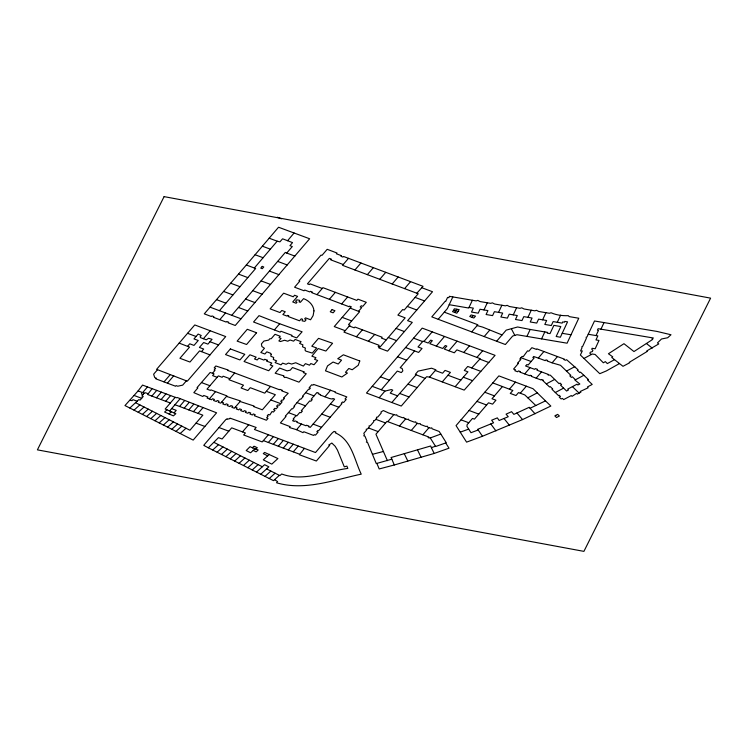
<?xml version="1.0" encoding="UTF-8"?>
<svg xmlns="http://www.w3.org/2000/svg" width="748" height="748" viewBox="0 0 748 748"><rect width="100%" height="100%" fill="white"/><g stroke="black" fill="none" stroke-linecap="round" stroke-linejoin="round"><path stroke-width="1.12" d="M304.417 448.37L254.432 429.474L256.171 427.463L229.982 418.123L230.132 418.581L227.289 419.226L227.13 418.758L225.793 419.619L204.036 444.948L203.821 445.434L208.318 447.8L273.506 480.665L274.563 479.702L277.601 481.553L276.526 482.759C304.389 491.127 333.832 479.973 361.228 474.148C354.272 459.74 351.747 439.992 335.3 432.821L335.917 432.082L334.029 431.381L331.99 433.148L315.497 452.54L304.417 448.37L299.396 454.756L316.357 461.03L329.653 445.397L328.709 445.06L331.841 443.04L335.207 446.313L337.46 450.109L344.286 466.817L346.894 466.126L347.839 468.416C326.418 471.24 302.977 482.105 281.697 473.98L279.911 475.616L266.587 468.903M152.115 388.651L147.618 394.495L170.329 403.004M588.209 334.281L594.501 320.995L657.043 331.439L670.993 334.749L667.693 337.741L661.513 338.994L657.464 342.93L658.773 343.921L646.74 350.952L647.319 351.373L629.264 362.35L629.741 362.724L622.99 366.305L611.742 357.479L612.743 356.833L608.433 353.748L623.963 343.697L633.967 351.551L652.714 339.405L652.041 338.909L653.406 338.002L598.11 328.69L597.409 330.186L598.484 330.373L596.053 335.572L588.209 334.281L586.974 336.974L586.18 337.18L586.32 338.414L582.608 346.52L581.813 346.726L581.963 347.932L580.551 351.008L582.299 350.915L580.373 355.001L599.784 373.691L606.376 370.915L619.428 363.584M600.953 329.176L604.057 322.528M452.83 296.919L447.369 308.597L438.188 319.284L431.783 316.881L445.2 301.276L445.705 301.435L447.556 297.461L448.884 297.685L449.37 296.33L476.13 300.902L477.813 300.387L480.094 301.566L490.707 303.361L492.39 302.856L494.652 304.025L505.452 305.848L507.144 305.343L509.388 306.512L520.056 308.316L521.749 307.811L524.049 308.989L534.829 310.813L536.522 310.308L538.7 311.467L549.406 313.272L551.089 312.767C556.334 315.114 562.58 315.908 568.321 315.675L569.228 316.619L578.765 318.227L567.087 343.192L516.98 334.721L512.66 336.048L505.377 344.529L438.188 319.284M483.975 309.924L487.313 302.79M498.551 312.384L501.889 305.249M513.268 314.871L516.597 307.737M527.929 317.339L531.267 310.214M526.947 336.404L530.182 329.457L547.583 332.393L547.227 333.141L550.023 333.608L553.866 325.38L560.813 326.558L556.166 336.488L560.364 337.226L567.545 321.864L564.787 321.397L564.403 322.21L562.692 321.921L562.131 323.117L553.146 321.593L551.304 325.53L544.806 324.436L546.638 320.499L538.579 319.144L536.746 323.071L530.229 321.967L532.062 318.04L523.796 316.647L521.964 320.574L515.475 319.48L517.307 315.553L509.22 314.188L507.387 318.115L500.861 317.012L502.693 313.085L494.409 311.682L492.577 315.609L486.088 314.515L487.92 310.588L480.029 309.261L478.196 313.178L471.511 312.056L473.344 308.129L469.024 307.4M542.609 319.817L545.937 312.692M541.571 338.872L544.825 331.925M557.288 322.295L560.617 315.17M453.662 310.28L454.345 308.812L459.169 309.644L456.822 313.216L452.512 311.617L453.662 310.28L458.29 311.505M472.39 300.266L468.725 308.036L449.202 304.688M456.813 309.242L454.616 312.393M129.834 408.034L138.801 399.61L140.119 400.105L143.205 396.505L141.886 396.01L143.981 393.186L145.561 392.775L147.842 393.626M221.604 402.125L226.934 395.879L210.899 389.876L210.422 390.428L206.99 389.147L218.388 375.889L222.156 377.31L223.119 376.179L229.795 378.684L234.676 372.99L279.434 389.745L279.789 389.325L282.267 390.25L281.753 390.849L288.195 393.261L283.483 398.067L284.418 398.422L282.819 400.274L281.94 399.946L280.734 401.349L282.155 401.882L279.163 405.369L277.751 404.846L276.573 406.229L277.976 406.753L276.227 408.81L274.815 408.277L273.618 409.68L275.03 410.203L273.441 412.064L272.029 411.531L269.832 414.962L268.41 414.439L267.223 415.823L268.074 416.14L266.606 417.87L268.018 418.403L266.438 420.236L254.273 415.692L255.161 414.654L253.273 413.943L252.385 414.99L249.879 414.046L250.767 413.008L248.747 412.26L247.84 413.289L245.316 412.344L246.204 411.307L244.306 410.605L243.418 411.634L240.641 410.596L241.529 409.558L239.631 408.866L238.752 409.895L236.228 408.95L237.107 407.922L235.237 407.221L234.358 408.249L231.833 407.314L232.722 406.276L230.833 405.575L229.945 406.603L227.158 405.566L228.047 404.528L226.158 403.827L225.279 404.864L222.754 403.92L223.643 402.892L221.604 402.125L220.716 403.163L218.192 402.218L219.08 401.18L217.191 400.479L216.303 401.508L213.517 400.47L214.405 399.441L212.516 398.74L211.637 399.769L207.065 398.058L207.944 397.029L203.737 395.449L202.848 396.487L193.835 392.644L197.865 387.894L197.051 387.595L210.197 372.448L214.068 373.906L212.6 375.608L217.154 377.319M235.237 407.221L240.566 400.984L226.541 396.412M138.09 390.914L142.55 385.07L176.491 397.786L177.164 397.478L216.583 412.812L193.171 440.095L124.963 405.566L138.09 390.914L142.027 392.391L141.437 394.028L143.064 394.635M229.795 378.684L228.944 379.704L243.493 385.173L241.062 387.997L247.831 390.531L250.262 387.707L264.745 393.158L270.524 386.407M268.336 434.803L262.221 441.937L243.661 434.981L245.391 432.97L231.684 427.837L222.119 438.992L218.481 437.636L208.318 447.8M379.507 347.016L378.778 347.876L387.539 351.158L412.27 322.388L407.613 320.649L432.512 291.729L421.797 287.718L416.814 293.225M210.038 307.157L219.445 310.691L255.648 268.495L246.326 264.998L204.279 313.851L211.394 316.526L211.927 315.908L213.863 316.638L213.339 317.255L226.214 322.089L226.738 321.472L228.682 322.201L228.149 322.818L235.265 325.483L309.635 238.762L278.546 227.233L246.326 264.998M287.569 240.716L294.095 232.993M254.348 267.999L277.181 241.183L279.911 241.856L282.585 238.808L292.533 242.614L289.962 245.662L292.3 246.55L286.727 253.048L285.315 252.413L231.758 315.31M209.347 398.908L215.564 391.625M520.945 357.722L522.113 356.357L523.179 356.749L527.546 350.831L528.855 351.223L531.856 347.689L536.466 349.41L536.896 348.895L564.441 359.171L564.001 359.685L565.553 360.246L566.591 359.695L578.045 369.755L577.363 370.12L579.84 372.513L580.523 372.149L588.405 379.554L587.582 380.003L592.201 384.425L587.461 386.931L588.171 387.773L580.186 391.494L580.897 392.176L577.297 394.084L576.586 393.392L572.07 396.337L571.257 395.561L563.655 399.591L562.412 398.375L561.14 398.955L559.242 397.123L560.448 396.477L559.224 395.29L558.541 395.655L552.033 389.362L552.716 388.997L550.248 386.613L549.565 386.978L542.908 380.667L543.347 380.152L541.552 379.488L541.113 380.003L531.239 376.328L531.678 375.814L530.052 375.216L529.612 375.72L519.851 372.093L520.299 371.578L518.439 370.886L517.663 371.784L514.802 370.709L515.466 369.783L513.567 369.073L518.439 363.369L517.616 363.051L520.86 359.489L519.785 359.087L520.945 357.722L531.145 361.508M524.731 373.906L530.08 367.642M536.176 378.161L541.524 371.896M210.001 354.889L225.709 336.581L194.761 324.941L156.603 369.334L187.309 381.19L210.001 354.889L199.557 350.896L189.973 362.041L179.931 358.283L189.543 347.109L179.146 343.108M348.521 258.331L342.519 265.316L418.226 293.749L404.191 310.046L402.723 309.494L397.889 315.104L405.173 317.844L379.947 347.175L378.17 346.52L379.18 345.324L343.94 332.103L350.008 325.146L348.521 324.585L359.601 311.738L350.195 308.12M482.479 436.252L466.593 442.133L456.056 425.612L498.86 375.879L533.025 388.717L550.827 406.052L522.553 419.581L482.479 436.252L478.178 429.969L470.988 432.699L466.93 426.341L467.126 424.621L472.493 418.441L474.438 419.142L488.519 402.807L492.586 404.154L495.943 400.208L491.997 398.749L502.441 386.548M583.786 375.3L574.95 380.078L579.859 384.023L577.802 384.996L576.998 384.21L567.695 389.128L568.508 389.923L566.601 391.045L560.533 385.127L561.589 384.566L560.102 383.107L559.037 383.668L550.313 375.159L548.078 375.01L548.508 374.496L536.933 370.185L537.606 369.4L535.334 368.558L534.661 369.344L525.573 365.968L526.938 364.528L528.172 364.996L534.1 358.03L532.866 357.572L533.651 356.487L538.308 358.077L543.918 351.513M147.496 386.922L142.971 392.195L143.981 393.186M151.853 396.075L156.734 390.391M219.772 319.667L225.531 312.973M156.472 397.805L161.353 392.12M161.091 399.544L165.981 393.85M165.71 401.274L170.6 395.58M175.219 397.31L165.168 409.025L175.855 413.681L173.396 415.869L164.597 412.045L167.019 409.839M169.609 410.961L180.109 398.731M174.05 412.896L176.238 410.353L171.619 408.614M179.576 406.463L184.457 400.778M184.195 408.193L189.076 402.508M188.814 409.932L193.695 404.238M193.433 411.662L198.323 405.968M198.052 413.392L202.942 407.697M174.957 404.733L202.839 415.187L189.927 430.231L135.64 402.751M242.511 431.895L248.71 424.668M305.595 392.672L302.51 396.262L303.211 396.524L300.864 399.254L300.172 398.993L293.945 406.239L294.637 406.501L292.533 408.95L291.842 408.689L285.287 416.225L285.998 416.486L280.406 422.947L290.215 426.631L289.439 427.538L296.563 429.698L302.996 432.643L303.791 431.736L313.618 435.448L314.291 434.672L315.506 435.13L318.05 432.176L316.834 431.718L317.863 430.521L318.545 430.783L341.948 403.621L341.266 403.359L342.425 401.994L343.669 402.471L346.221 399.516L345.034 398.983L346.81 396.908L335.132 392.513L335.562 391.999L313.599 384.425L312.935 385.192L311.71 384.734L309.167 387.698L310.373 388.147L309.345 389.343L308.681 389.091L305.595 392.672L314.02 395.888M381.284 389.755L397.31 371.073L401.339 372.588L402.845 370.84L402.134 368.455L400.189 367.726L414.607 350.934M455.149 386.725L467.949 371.821L464.284 370.456L467.734 366.445L471.754 367.951L480.216 358.675L456.85 349.849L454.317 352.813L444.284 349.064L446.827 346.109L445.266 345.52L442.732 348.484L429.791 343.65L432.325 340.686L430.717 340.134L428.211 343.061L423.022 341.116L418.01 346.96L422.031 348.475L418.628 352.439L405.538 347.53M423.938 341.462L432.185 331.85M379.199 397.786L384.921 391.12L391.26 389.577L392.775 390.147L390.232 393.102L397.571 395.851L416.14 374.804L425.051 378.357L426.725 376.702L429.586 377.151L464.199 390.119L495.073 355.347L422.199 328.12L366.492 393.027L401.265 406.052L425.051 378.357M436.29 346.081L444.527 336.46M445.696 442.938L446.266 442.723L439.17 431.456L432.101 428.8L431.764 427.865L430.381 428.155L427.622 427.127L427.295 426.192L425.911 426.482L420.488 424.453L420.17 423.518L418.786 423.817L416 422.779L415.71 421.825L414.327 422.153L408.876 420.105L408.539 419.17L407.155 419.46L404.229 418.366L403.901 417.431L402.518 417.73L397.085 415.692L396.758 414.757L395.374 415.056L388.67 412.999L383.341 410.549L380.956 412.026L381.256 412.98L377.834 416.963L376.45 417.281L376.749 418.226L374.898 420.385L373.514 420.703L373.813 421.648L370.391 425.631L369.016 425.949L369.306 426.893L367.577 428.913L366.193 429.23L366.492 430.175L363.799 433.326L364.435 434.906L363.752 435.813L364.977 436.234L367.016 441.17L366.333 442.077L367.567 442.498L376.263 463.564L391.849 459.179L394.29 464.985L434.167 453.456L449.015 448.192L445.696 442.938L435.645 446.519L430.25 437.954L428.137 437.702L428.735 437L386.959 421.358L375.935 434.205L387.389 460.675M387.763 421.666L393.897 414.504M448.875 350.784L457.122 341.163M429.586 377.151L435.878 369.811L431.587 368.203L418.076 371.139L415.327 374.346L416.14 374.804M463.788 352.467L469.51 345.8M442.264 381.901L450.418 372.401L445.032 370.382L442.582 373.224L435.299 370.494M411.26 430.465L417.403 423.303M476.915 357.432L482.675 350.719M496.635 341.247L506.19 330.13L517.616 326.988L530.182 329.457M422.863 434.803L429.006 427.641M538.308 358.077L545.255 360.658L545.956 359.844L547.63 360.471L547.19 360.985L552.108 362.836L557.475 356.572M187.561 346.361L189.758 343.8L194.003 345.408L198.239 340.49L193.975 338.909L198.136 334.076L201.24 335.497L200.155 336.759L200.455 337.619L206.27 339.807L208.627 338.292L212.049 339.321L207.916 344.127L203.662 342.528L199.417 347.446L203.68 349.054L201.474 351.616M157.548 369.69L153.63 374.206L154.724 377.572L156.341 378.17L155.827 378.834L164.008 381.882L170.366 374.496M203.372 338.713L210.319 330.644M164.008 381.882L167.402 383.172L173.76 375.767M186.598 380.582L182.68 385.136L177.734 386.211L176.126 385.594L175.602 386.239L167.402 383.172M212.479 373.299L214.966 370.41L214.124 370.092L215.611 368.362L214.199 367.838L215.798 365.978L228.168 369.998L227.794 370.438L234.676 372.99M274.488 329.831L279.705 323.762L302.099 331.785L296.704 337.9L291.43 335.936L291.972 335.31L280.902 331.233L280.145 332.131L253.553 321.995L259.014 315.656L279.705 323.762M316.956 294.637L322.949 287.671L356.843 300.416L357.918 299.163L366.286 302.314L362.817 306.334L361.275 305.754L360.19 306.998L361.733 307.587L358.516 311.327M329.372 299.303L335.375 292.337M354.935 269.981L360.929 262.997M341.649 303.922L347.642 296.956M367.343 274.638L373.346 267.662M379.76 279.303L385.762 272.319M392.176 283.969L398.179 276.984M255.003 448.791L250.571 452.783L246.204 450.548L250.084 446.678L252.431 447.818L253.74 446.304L257.293 447.641L255.984 449.155M356.422 336.787L362.415 329.812M268.336 442.479L273.329 436.682M404.584 288.625L410.587 281.65M273.319 444.359L278.312 438.552M278.312 446.229L283.305 440.432M296.563 429.698L301.435 424.041M324.931 396.795L330.653 390.157M283.296 448.108L288.289 442.302M288.289 449.978L293.281 444.181M313.094 424.097L310.261 427.389L308.419 426.706L308.924 426.108L306.512 425.201L306.026 425.771L296.844 422.311L297.33 421.75L294.918 420.844L294.403 421.433L292.608 420.75L293.964 419.198L293.216 418.917L296.152 415.523L296.788 415.925L299.845 412.372L300.939 412.774L302.379 411.11L301.285 410.699L309.728 400.881L310.813 401.293L312.253 399.61L311.168 399.198L316.946 392.494L318.751 393.168L318.237 393.757L320.555 394.635L320.219 395.028L329.634 398.562L332.299 399.049L332.804 398.46L334.608 399.133L313.094 424.097L321.556 427.286M293.272 451.857L298.265 446.06M391.849 402.518L397.571 395.851M471.829 317.283L473.83 318.031L475.494 316.095L471.109 314.927L469.763 316.488L471.829 317.283L473.344 315.525M471.726 331.869L477.841 324.763L444.303 312.168M484.18 336.572L489.613 330.242M492.801 382.911L509.407 389.184L515.484 382.125M520.29 393.224L526.34 386.202M421.797 287.718L423.013 286.316L343.5 256.452L342.958 257.078L340.938 256.312L341.471 255.685L336.357 253.768L337.002 253.02L327.194 249.308L321.986 255.386L321.079 255.049L298.92 280.818L299.798 281.164L294.59 287.213L304.053 290.785L304.716 290.037L309.803 291.944L310.345 291.318L312.384 292.085L311.841 292.711L349.082 306.717L349.587 306.128L351.326 306.802L334.253 326.586L345.165 330.691M399.432 426.033L405.687 418.917M368.381 341.275L374.739 334.45M212.713 450.016L218.547 444.686M217.107 452.231L222.932 446.902M221.502 454.447L227.327 449.109M225.896 456.663L231.721 451.325M230.281 458.879L236.116 453.54M234.676 461.086L240.51 455.756M239.07 463.302L244.905 457.972M243.465 465.518L249.299 460.188M247.859 467.734L253.694 462.404M252.254 469.95L258.088 464.62M269.392 454.27L263.305 459.842L271.805 464.134L277.901 458.561L264.614 452.409L263.277 453.634L267.672 455.85M256.499 472.091L264.605 464.686L268.85 466.827L260.753 474.232M265.007 476.383L270.841 471.044M269.261 478.524L275.086 473.185M274.563 479.702L279.341 475.335M134.032 410.156L139.839 404.874M138.23 412.279L144.037 406.996M142.419 414.411L148.226 409.119M146.617 416.533L152.424 411.241M150.816 418.656L156.622 413.364M155.014 420.778L160.811 415.486M159.202 422.901L165.009 417.618M169.02 413.962L171.442 411.755M163.401 425.023L169.207 419.74M167.599 427.155L173.405 421.863M171.797 429.277L177.594 423.985M175.986 431.4L181.792 426.108M180.184 433.522L185.99 428.239M583.936 358.479L592.192 354.019L595.109 354.449L603.327 362.78L605.366 361.621L607.311 363.593L614.557 359.648M566.488 371.092L574.838 366.651M546.358 383.864L554.689 379.432M509.407 389.184L512.848 390.475L510.267 393.411L515.97 395.533L518.56 392.569L524.787 394.925L527.854 397.824L537.27 392.84M555.297 392.522L563.609 388.128M478.178 429.969L477.748 429.268L493.587 422.798L491.651 420.208L497.327 417.88L499.168 420.479L508.247 416.72L506.069 414.149L511.576 411.681L513.876 414.383L529.238 407.295L530.07 408.258L545.498 400.863M430.25 437.954L440.806 434.055M460.235 432.157L468.697 429.109M391.849 459.179L391.045 457.524L430.68 445.986L431.39 447.659L435.458 446.229M394.29 464.985L379.189 468.949L376.87 463.405M372.439 454.317L383.565 451.437M596.053 335.572L597.83 335.861L595.96 339.938L598.989 340.434L595.174 348.783L592.135 348.288L591.724 349.194L592.902 350.41L592.379 351.551L590.331 352.233L589.854 353.28L591.182 354.571M562.197 333.309L571.014 334.795M240.173 401.517L254.03 406.033L253.591 406.547L262.342 409.82L275.348 394.701L266.307 391.316M277.321 217.247L281.463 218.79M269.177 238.21L277.181 241.183M262.37 246.195L270.383 249.168M255.077 254.741L263.1 257.723M270.823 399.965L280.659 403.621M201.493 382.583L209.936 385.716M552.108 362.836L560.504 365.295L570.874 375.337L569.817 375.898L571.341 377.375L572.398 376.805L575.436 379.741M261.071 280.874L270.542 284.427M413.569 338.161L422.639 341.565M252.731 290.673L262.137 294.198M447.977 375.244L460.852 380.078M397.59 356.787L406.66 360.181M238.434 307.465L247.747 310.962M219.445 310.691L241.024 318.779M408.081 384.192L417.122 387.586M380.414 376.805L389.484 380.199M400.021 393.579L409.062 396.973M375.814 419.31L385.575 422.966M368.409 427.95L378.161 431.605M288.419 412.625L296.152 415.523M134.163 395.496L141.662 398.301M218.968 427.519L228.804 431.194M196.013 423.134L204.877 426.454M137.352 401.302L132.948 399.656L132.013 400.741L130.236 400.077M343.201 264.521L330.766 259.846L331.373 259.135L329.344 258.369L307.437 283.857L309.382 284.605L310.027 283.866L322.266 288.466M415.103 297.386L424.574 300.948M286.727 253.048L294.871 256.106M477.149 325.576L482.675 327.11L502.067 334.936M407.295 306.446L416.767 310.009M277.667 261.389L287.241 264.988M269.42 271.075L278.939 274.647M396.057 328.428L404.388 331.56M238.49 274.095L247.812 277.601M342.201 317.376L351.672 320.939M388.259 337.498L396.59 340.63M349.194 325.969L354.243 327.867L354.973 327.026L382.181 337.245L381.452 338.096L386.211 339.882M230.665 283.202L239.977 286.699M463.321 377.207L472.371 380.61M245.587 299.069L254.946 302.585M223.587 291.421L232.909 294.918M484.779 392.242L494.456 395.888M216.509 299.639L225.831 303.136M476.915 401.377L486.611 405.023M469.08 410.474L478.767 414.121M372.224 386.342L384.921 391.12M461.03 419.834L468.753 422.742M187.57 333.299L196.051 336.497M209.982 341.724L218.519 344.94M330.373 404.051L338.835 407.239M321.734 414.074L330.195 417.262M263.352 440.6L299.424 454.167M252.431 447.818L258.191 449.987L256.134 451.867L253.217 450.399M479.833 359.134L488.893 362.546M471.754 367.951L480.805 371.363M297.059 402.611L305.464 405.837M214.143 442.47L262.333 466.761M646.403 343.491L652.219 348.082M527.854 397.824L535.82 405.566M572.426 386.632L579.102 393.13M530.07 408.258L535.044 413.784M516.943 412.971L522.553 419.581M503.974 418.487L509.491 425.322M490.8 423.948L495.961 430.942M511.426 328.886L514.82 335.385M417.468 449.829L421.04 457.206M404.257 453.681L407.828 461.058M431.39 447.659L434.167 453.456M254.703 446.668A4.965 2.861 40.7 0 1 254.601 446.304M359.769 360.985L358.217 365.305L352.214 369.746L348.811 368.474L345.454 372.308L347.437 373.056L341.855 376.992L325.483 370.83L327.531 365.884L333.056 362.041L338.246 364.014L341.537 360.171L337.731 358.722L343.369 354.795L359.769 360.985M313.982 310.897L313.103 315.647L310.57 319.77L305.511 317.853L304.679 318.816L306.082 319.854L304.773 321.369L302.08 320.817L302.585 319.284L301.294 318.788L299.555 320.808L288.176 316.526L288.765 315.843L287.466 315.357L286.886 316.039L282.875 314.534L285.25 311.757L281.8 310.467L280.004 312.561L270.121 308.868L283.632 293.169L293.263 296.778L294.553 295.245L297.582 296.386L292.73 301.958L296.143 303.258L296.965 302.304L295.61 301.21L296.722 299.873L299.396 300.229L299.733 300.92L299.022 301.865L300.331 302.36L303.576 298.63C308.849 300.612 313.543 305.025 313.982 310.897M271.187 354.234L270.804 356.188L273.703 357.516L273.31 359.47L276.61 360.882L275.114 362.621L281.061 364.865L282.566 363.126L286.082 364.285L288.429 363.07L291.645 364.042L295.731 362.752L303.342 366.081L305.455 363.631L309.485 365.174L310.85 363.556L314.01 364.744L317.685 360.48L314.534 359.292L315.946 357.684L311.888 356.179L318.152 348.54L325.885 351.036L332.57 343.267L318.545 338.339L311.794 346.202L316.656 347.988L312.309 353.093L305.792 351.093L305.006 350.055L305.399 348.101L302.491 346.773L302.884 344.819L299.583 343.407L301.079 341.668L295.133 339.424L293.627 341.163L290.112 340.003L287.765 341.219L284.558 340.247L280.463 341.537L278.873 340.929L281.042 338.414L279.023 337.657L280.229 336.263L275.021 334.291L271.215 338.704L269.729 338.807L268.71 340.078L263.913 341.069L261.407 343.93L261.856 346.511L264.446 348.306L260.837 352.486L264.904 354.019L266.793 351.841L270.402 353.196L271.187 354.234M164.093 196.631L37.4 449.857L583.908 551.37L710.6 298.143L164.093 196.631M267.223 360.237L266.569 361.106L271.805 363.051L270.187 364.921L272.842 365.94L268.7 370.746L244.063 361.499L249.926 354.795L256.143 357.142L254.535 358.975L257.237 359.966L258.827 358.152L263.941 360.106L264.708 359.246L267.223 360.237M332.047 309.644L330.242 311.766L333.131 312.832L334.936 310.71L332.047 309.644M256.583 332.767L246.578 344.501L237.144 341.116L247.289 329.288L256.583 332.767M262.23 266.391L260.753 268.121L262.277 268.71L263.773 266.98L262.23 266.391M230.384 348.933L225.531 354.571L239.94 359.956L244.783 354.318L230.384 348.933M303.95 371.821L303.277 372.607L306.259 373.729L299.004 382.172L286.007 377.282L284.521 377.562L283.576 376.366L283.978 375.898L275.161 373.205L279.593 368.053L287.073 370.858L290.252 370.176L292.524 367.53L303.95 371.821M555.839 415.355L554.838 415.888L556.531 417.524L559.373 416.019L557.671 414.383L555.839 415.355"/></g></svg>
